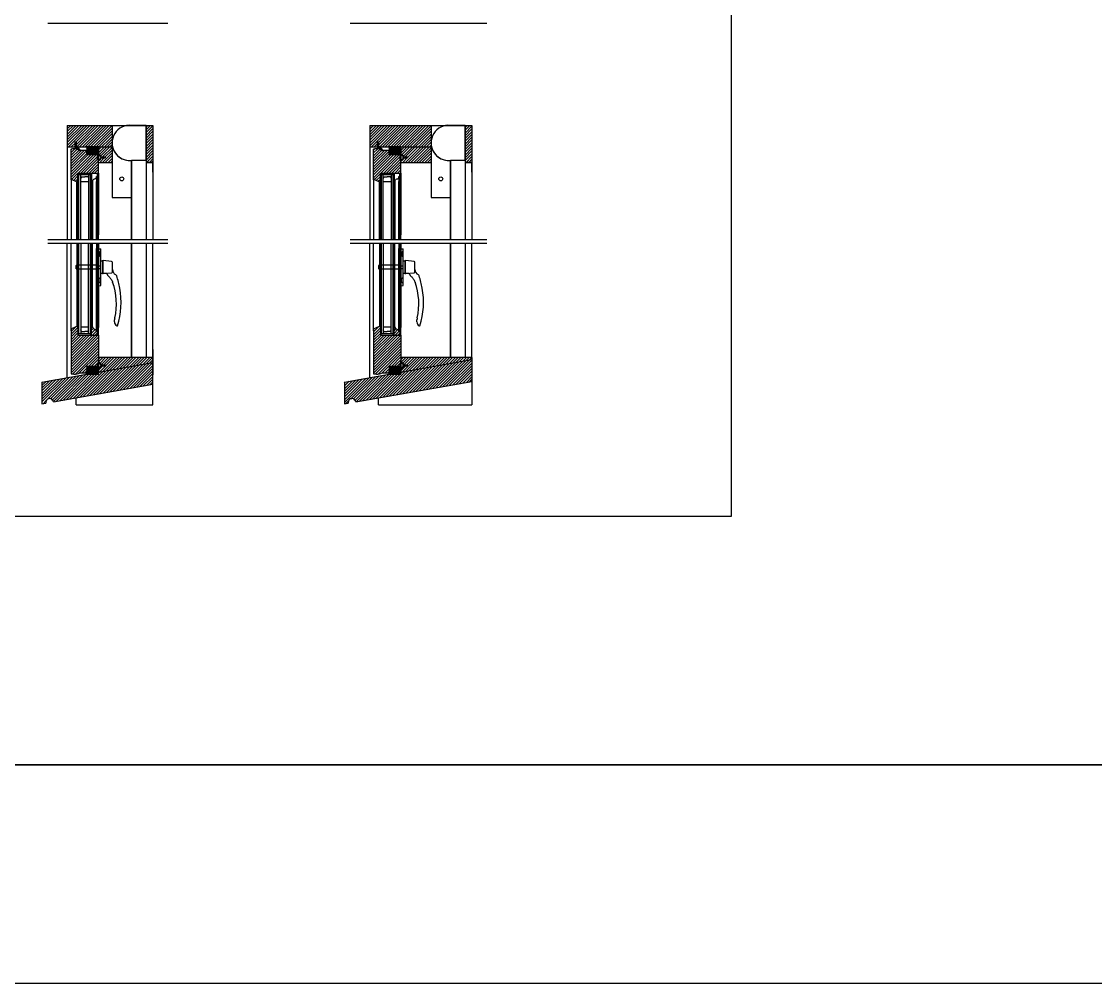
# Model space of a CAD drawing. Header units: inches. Extents: x 1985 to 11287, y 379 to 3234.
# Drawn here: x 9020.8 to 9089.8, y 1326.4 to 1388.2 of the extents above; entities that cross this region are included whole.
import ezdxf

# ---------------------------------------------------------------- set-up
doc = ezdxf.new("R2010")
doc.units = ezdxf.units.IN
doc.header["$MEASUREMENT"] = 0
for name, color, linetype in [('glass 99', 6, 'CONTINUOUS'), ('glazing tape 99', 7, 'CONTINUOUS'), ('hardware 99', 94, 'CONTINUOUS'), ('hatch 99', 1, 'CONTINUOUS'), ('screen 99', 4, 'CONTINUOUS'), ('separation 99', 3, 'CONTINUOUS'), ('weatherstripping 99', 5, 'CONTINUOUS'), ('wood detail 99', 7, 'CONTINUOUS')]:
    doc.layers.add(name, color=color, linetype=linetype)
pattern_1 = [(45, (8666.90684, 1326.85554), (-0.088388348, 0.088388348), [])]

msp = doc.modelspace()

# ---------------------------------------------------------------- hatches: boundary and pattern name
at = {"layer": 'glazing tape 99'}
h = msp.add_hatch(color=256, dxfattribs=at)
h.paths.add_polyline_path([(9025.276099, 1377.884558), (9025.338599, 1377.884558), (9025.338599, 1378.384558), (9025.276099, 1378.384558), (9025.276099, 1378.326572)])
h.paths.add_polyline_path([(9024.526099, 1378.326572), (9024.526099, 1378.357758), (9024.463599, 1378.357758), (9024.463599, 1377.884558), (9024.463599, 1377.857758), (9024.526099, 1377.857758)])
h = msp.add_hatch(color=256, dxfattribs=at)
h.paths.add_polyline_path([(9044.692687, 1377.884558), (9044.755187, 1377.884558), (9044.755187, 1378.384558), (9044.692687, 1378.384558), (9044.692687, 1378.326572)])
h.paths.add_polyline_path([(9043.942687, 1378.326572), (9043.942687, 1378.357758), (9043.880187, 1378.357758), (9043.880187, 1377.884558), (9043.880187, 1377.857758), (9043.942687, 1377.857758)])
h = msp.add_hatch(color=256, dxfattribs=at)
h.paths.add_polyline_path([(9025.276099, 1368.113327), (9025.276099, 1368.055341), (9025.338599, 1368.055341), (9025.338599, 1368.555341), (9025.276099, 1368.555341)])
h.paths.add_polyline_path([(9024.526099, 1368.582141), (9024.463599, 1368.582141), (9024.463599, 1368.555341), (9024.463599, 1368.082141), (9024.526099, 1368.082141), (9024.526099, 1368.113327)])
h = msp.add_hatch(color=256, dxfattribs=at)
h.paths.add_polyline_path([(9044.692687, 1368.113327), (9044.692687, 1368.055341), (9044.755187, 1368.055341), (9044.755187, 1368.555341), (9044.692687, 1368.555341)])
h.paths.add_polyline_path([(9043.942687, 1368.582141), (9043.880187, 1368.582141), (9043.880187, 1368.555341), (9043.880187, 1368.082141), (9043.942687, 1368.082141), (9043.942687, 1368.113327)])
at = {"layer": 'hardware 99'}
h = msp.add_hatch(dxfattribs=at)
h.set_pattern_fill('HONEY', color=256, scale=0.25, style=0)
h.set_pattern_definition([(0, (9195.81786, 2889.93651), (0.046875, 0.02706329375), [0.03125, -0.0625]), (120, (9195.81786, 2889.93651), (-0.0468749999, 0.02706329393), [0.03125, -0.0625]), (60, (9195.81786, 2889.93651), (1e-10, 0.0541265877), [-0.0625, 0.03125])])
h.paths.add_polyline_path([(9025.776099, 1379.607758), (9025.776099, 1380.107758), (9025.026099, 1380.107758), (9025.026099, 1379.607758)])
h = msp.add_hatch(dxfattribs=at)
h.set_pattern_fill('HONEY', color=256, scale=0.25, style=0)
h.set_pattern_definition([(0, (9215.234448, 2889.93651), (0.046875, 0.02706329375), [0.03125, -0.0625]), (120, (9215.234448, 2889.93651), (-0.0468749999, 0.02706329393), [0.03125, -0.0625]), (60, (9215.234448, 2889.93651), (1e-10, 0.0541265877), [-0.0625, 0.03125])])
h.paths.add_polyline_path([(9045.192687, 1379.607758), (9045.192687, 1380.107758), (9044.442687, 1380.107758), (9044.442687, 1379.607758)])
h = msp.add_hatch(dxfattribs=at)
h.set_pattern_fill('HONEY', color=256, scale=0.25, style=0)
h.set_pattern_definition([(0, (9195.81786, 2891.528945), (0.046875, 0.02706329375), [0.03125, -0.0625]), (120, (9195.81786, 2891.528945), (-0.0468749999, 0.02706329393), [0.03125, -0.0625]), (60, (9195.81786, 2891.528945), (1e-10, 0.0541265877), [-0.0625, 0.03125])])
h.paths.add_polyline_path([(9025.026099, 1366.008465), (9025.026099, 1365.570994), (9025.026099, 1365.508465), (9025.776099, 1365.508465), (9025.776099, 1366.008465)])
h = msp.add_hatch(dxfattribs=at)
h.set_pattern_fill('HONEY', color=256, scale=0.25, style=0)
h.set_pattern_definition([(0, (9215.234448, 2891.528945), (0.046875, 0.02706329375), [0.03125, -0.0625]), (120, (9215.234448, 2891.528945), (-0.0468749999, 0.02706329393), [0.03125, -0.0625]), (60, (9215.234448, 2891.528945), (1e-10, 0.0541265877), [-0.0625, 0.03125])])
h.paths.add_polyline_path([(9044.442687, 1366.008465), (9044.442687, 1365.570994), (9044.442687, 1365.508465), (9045.192687, 1365.508465), (9045.192687, 1366.008465)])
at = {"layer": 'hatch 99'}
h = msp.add_hatch(dxfattribs=at)
h.set_pattern_fill('ANSI31', color=256, style=0)
h.set_pattern_definition(pattern_1)
h.paths.add_polyline_path([(9026.651099, 1381.482758), (9023.776099, 1381.482758), (9023.776099, 1380.107758), (9024.276148, 1380.107758), (9024.276148, 1380.420258), (9024.346148, 1380.420258), (9024.346148, 1380.107758), (9024.588599, 1380.107758), (9026.651099, 1380.107758)])
h.paths.add_polyline_path([(9025.776099, 1379.607758), (9025.026099, 1379.607758), (9025.026099, 1379.899087), (9024.588245, 1379.899087, 0.142706122), (9024.204175, 1379.981154, 0.03515242), (9024.026099, 1379.964375), (9024.026099, 1378.018472), (9024.401099, 1377.857758), (9024.463599, 1377.857758), (9024.463599, 1377.884558), (9024.463599, 1378.420272), (9025.776099, 1378.420272)])
h.paths.add_polyline_path([(9026.651099, 1380.107758), (9025.776099, 1380.107758), (9025.776099, 1379.607758, -0.365977382), (9025.960976, 1379.451508), (9026.213599, 1379.451508), (9026.213599, 1379.389008), (9025.960976, 1379.389008, -0.365977382), (9025.776099, 1379.232758), (9025.776099, 1379.107758), (9026.651099, 1379.107758)])
h.paths.add_polyline_path([(9029.276099, 1381.482758), (9028.838599, 1381.482758), (9028.838599, 1379.107758), (9029.276099, 1379.107758)])
h = msp.add_hatch(dxfattribs=at)
h.set_pattern_fill('ANSI31', color=256, style=0)
h.set_pattern_definition(pattern_1)
h.paths.add_polyline_path([(9047.130187, 1381.482758), (9043.192687, 1381.482758), (9043.192687, 1380.107758), (9043.692736, 1380.107758), (9043.692736, 1380.420258), (9043.762736, 1380.420258), (9043.762736, 1380.107758), (9044.005187, 1380.107758), (9047.130187, 1380.107758)])
h.paths.add_polyline_path([(9047.130187, 1380.107758), (9045.192687, 1380.107758), (9045.192687, 1379.607758, -0.365977382), (9045.377564, 1379.451508), (9045.630187, 1379.451508), (9045.630187, 1379.389008), (9045.377564, 1379.389008, -0.365977382), (9045.192687, 1379.232758), (9045.192687, 1379.107758), (9047.130187, 1379.107758)])
h.paths.add_polyline_path([(9045.192687, 1379.607758), (9044.442687, 1379.607758), (9044.442687, 1379.899087), (9044.004833, 1379.899087, 0.142706122), (9043.620763, 1379.981154, 0.03515242), (9043.442687, 1379.964375), (9043.442687, 1378.018472), (9043.817687, 1377.857758), (9043.880187, 1377.857758), (9043.880187, 1377.884558), (9043.880187, 1378.420272), (9045.192687, 1378.420272)])
h.paths.add_polyline_path([(9049.755187, 1381.482758), (9049.317687, 1381.482758), (9049.317687, 1379.107758), (9049.755187, 1379.107758)])
h = msp.add_hatch(dxfattribs=at)
h.set_pattern_fill('ANSI31', color=256, style=0)
h.set_pattern_definition(pattern_1)
h.paths.add_polyline_path([(9025.713599, 1368.242841), (9025.651099, 1368.242841), (9025.651099, 1368.255964, 0.350781059), (9025.526099, 1368.399091, -0.375199902), (9025.401099, 1368.555341), (9025.338599, 1368.555341), (9025.338599, 1368.511261), (9025.338599, 1368.019627), (9025.713599, 1368.019627)], flags=17)
h.paths.add_polyline_path([(9025.776099, 1368.019627), (9024.463599, 1368.019627), (9024.463599, 1368.555341), (9024.463599, 1368.582141), (9024.401099, 1368.582141), (9024.026099, 1368.421427), (9024.026099, 1368.413061), (9024.026099, 1368.29699), (9024.026099, 1365.538524, 0.035496617), (9024.205903, 1365.521457, 0.14001716), (9024.593133, 1365.603529), (9025.026099, 1365.603529), (9025.026099, 1366.008465), (9025.776099, 1366.008465), (9025.776099, 1366.39073)])
h.paths.add_polyline_path([(9029.276099, 1366.257857), (9029.276099, 1366.57823), (9025.776099, 1366.57823), (9025.776099, 1366.26573, -0.365977382), (9025.960976, 1366.10948), (9026.213599, 1366.10948), (9026.213599, 1366.04698), (9025.960976, 1366.04698, -0.365977382), (9025.776099, 1365.89073), (9025.776099, 1365.640712)])
h.paths.add_polyline_path([(9029.276099, 1365.464385), (9029.276099, 1366.257857), (9025.776099, 1365.640712), (9025.776099, 1365.570994), (9025.776099, 1365.508465), (9025.026089, 1365.508465), (9022.151099, 1365.001527), (9022.151099, 1363.605315), (9022.395159, 1363.64835, -1), (9022.887563, 1363.735174), (9029.276099, 1364.861645)])
h = msp.add_hatch(dxfattribs=at)
h.set_pattern_fill('ANSI31', color=256, style=0)
h.set_pattern_definition(pattern_1)
h.paths.add_polyline_path([(9045.130187, 1368.242841), (9045.067687, 1368.242841), (9045.067687, 1368.255964, 0.350781059), (9044.942687, 1368.399091, -0.375199902), (9044.817687, 1368.555341), (9044.755187, 1368.555341), (9044.755187, 1368.511261), (9044.755187, 1368.019627), (9045.130187, 1368.019627)], flags=17)
h.paths.add_polyline_path([(9045.192687, 1368.019627), (9043.880187, 1368.019627), (9043.880187, 1368.555341), (9043.880187, 1368.582141), (9043.817687, 1368.582141), (9043.442687, 1368.421427), (9043.442687, 1368.413061), (9043.442687, 1368.29699), (9043.442687, 1365.538524, 0.035496617), (9043.622491, 1365.521457, 0.14001716), (9044.009721, 1365.603529), (9044.442687, 1365.603529), (9044.442687, 1366.008465), (9045.192687, 1366.008465), (9045.192687, 1366.39073)])
h.paths.add_polyline_path([(9049.755187, 1366.445204), (9049.755187, 1366.57823), (9045.192687, 1366.57823), (9045.192687, 1366.26573, -0.365977382), (9045.377564, 1366.10948), (9045.630187, 1366.10948), (9045.630187, 1366.04698), (9045.377564, 1366.04698, -0.365977382), (9045.192687, 1365.89073), (9045.192687, 1365.640712)])
h.paths.add_polyline_path([(9049.755187, 1366.445204), (9045.192687, 1365.640712), (9045.192687, 1365.570994), (9045.192687, 1365.508465), (9044.442677, 1365.508465), (9041.567687, 1365.001527), (9041.567687, 1363.605315), (9041.811747, 1363.64835, -1), (9042.304151, 1363.735174), (9049.755187, 1365.048993)])
at = {"layer": 'weatherstripping 99'}
h = msp.add_hatch(dxfattribs=at)
h.set_pattern_fill('HONEY', color=256, scale=0.25, angle=-90, style=0)
h.set_pattern_definition([(90, (8764.794803, 959.330808), (0.0270632938, 0.046875), [0.03125, -0.0625]), (330, (8764.794803, 959.330808), (0.027063294, -0.0468749999), [0.03125, -0.0625]), (30, (8764.794803, 959.330808), (0.0541265877, 1e-10), [-0.0625, 0.03125])])
h.paths.add_polyline_path([(9024.436952, 1380.101533, 0.232445164), (9024.424285, 1380.107758), (9024.354648, 1380.107758, -0.414213562), (9024.338648, 1380.123758), (9024.338648, 1380.240758), (9024.370148, 1380.313801), (9024.311273, 1380.35488, 0.153488459), (9024.302118, 1380.357758), (9024.292148, 1380.357758, 0.414213562), (9024.276148, 1380.341758), (9024.276148, 1380.054031, 0.256161577), (9024.283544, 1380.040541), (9024.559315, 1379.864666, 0.35180203), (9024.579232, 1379.866843), (9024.591198, 1379.878809, 0.377155593), (9024.592552, 1379.899897)])
h = msp.add_hatch(dxfattribs=at)
h.set_pattern_fill('HONEY', color=256, scale=0.25, angle=-90, style=0)
h.set_pattern_definition([(90, (8784.21139, 959.330808), (0.0270632938, 0.046875), [0.03125, -0.0625]), (330, (8784.21139, 959.330808), (0.027063294, -0.0468749999), [0.03125, -0.0625]), (30, (8784.21139, 959.330808), (0.0541265877, 1e-10), [-0.0625, 0.03125])])
h.paths.add_polyline_path([(9043.85354, 1380.101533, 0.232445164), (9043.840873, 1380.107758), (9043.771236, 1380.107758, -0.414213562), (9043.755236, 1380.123758), (9043.755236, 1380.240758), (9043.786736, 1380.313801), (9043.727861, 1380.35488, 0.153488459), (9043.718706, 1380.357758), (9043.708736, 1380.357758, 0.414213562), (9043.692736, 1380.341758), (9043.692736, 1380.054031, 0.256161577), (9043.700132, 1380.040541), (9043.975903, 1379.864666, 0.35180203), (9043.995821, 1379.866843), (9044.007787, 1379.878809, 0.377155593), (9044.00914, 1379.899897)])

# ---------------------------------------------------------------- linework, layer by layer
at = {"layer": 'glass 99', "color": 6}
for p, q in [((9024.526099, 1374.139898), (9024.526099, 1378.326572)), ((9024.526099, 1378.326572), (9025.276099, 1378.326572)), ((9024.651099, 1374.139898), (9024.651099, 1378.326572)), ((9024.68109, 1378.184652), (9024.651099, 1378.07687)), ((9024.651099, 1377.884558), (9025.151099, 1377.884558)), ((9024.68109, 1378.184652), (9024.901099, 1378.184652)), ((9025.121107, 1378.184652), (9024.901099, 1378.184652)), ((9025.121107, 1378.184652), (9025.151099, 1378.07687)), ((9025.151099, 1378.326572), (9025.151099, 1374.139898)), ((9025.276099, 1374.139898), (9025.276099, 1378.326572)), ((9043.942687, 1374.139898), (9043.942687, 1378.326572)), ((9043.942687, 1378.326572), (9044.692687, 1378.326572)), ((9044.067687, 1374.139898), (9044.067687, 1378.326572)), ((9044.097678, 1378.184652), (9044.067687, 1378.07687)), ((9044.067687, 1377.884558), (9044.567687, 1377.884558)), ((9044.097678, 1378.184652), (9044.317687, 1378.184652)), ((9044.537695, 1378.184652), (9044.317687, 1378.184652)), ((9044.537695, 1378.184652), (9044.567687, 1378.07687)), ((9044.567687, 1378.326572), (9044.567687, 1374.139898)), ((9044.692687, 1374.139898), (9044.692687, 1378.326572)), ((9024.526099, 1368.113327), (9024.526099, 1373.889898)), ((9024.651099, 1373.889898), (9024.651099, 1368.113327)), ((9025.151099, 1368.113327), (9025.151099, 1373.889898)), ((9025.276099, 1368.113327), (9025.276099, 1373.889898)), ((9043.942687, 1368.113327), (9043.942687, 1373.889898)), ((9044.067687, 1373.889898), (9044.067687, 1368.113327)), ((9044.567687, 1368.113327), (9044.567687, 1373.889898)), ((9044.692687, 1368.113327), (9044.692687, 1373.889898)), ((9024.526099, 1368.113327), (9025.276099, 1368.113327)), ((9024.651099, 1368.555341), (9025.151099, 1368.555341)), ((9024.68109, 1368.255247), (9024.651099, 1368.36303)), ((9024.68109, 1368.255247), (9024.901099, 1368.255247)), ((9025.121107, 1368.255247), (9024.901099, 1368.255247)), ((9025.121107, 1368.255247), (9025.151099, 1368.36303)), ((9043.942687, 1368.113327), (9044.692687, 1368.113327)), ((9044.067687, 1368.555341), (9044.567687, 1368.555341)), ((9044.097678, 1368.255247), (9044.067687, 1368.36303)), ((9044.097678, 1368.255247), (9044.317687, 1368.255247)), ((9044.537695, 1368.255247), (9044.317687, 1368.255247)), ((9044.537695, 1368.255247), (9044.567687, 1368.36303))]:
    msp.add_line(p, q, dxfattribs=at)
at = {"layer": 'hardware 99'}
for p, q in [((9025.776099, 1380.107758), (9025.026099, 1380.107758)), ((9025.026099, 1380.107758), (9025.026099, 1379.607758)), ((9025.776099, 1379.607758), (9025.776099, 1380.107758)), ((9045.192687, 1380.107758), (9044.442687, 1380.107758)), ((9044.442687, 1380.107758), (9044.442687, 1379.607758)), ((9045.192687, 1379.607758), (9045.192687, 1380.107758)), ((9025.026099, 1379.607758), (9025.776099, 1379.607758)), ((9044.442687, 1379.607758), (9045.192687, 1379.607758)), ((9025.776099, 1373.56704), (9025.932099, 1373.558864)), ((9025.776099, 1373.515209), (9025.776099, 1373.56704)), ((9025.932099, 1373.513759), (9025.932099, 1373.558864)), ((9045.192687, 1373.56704), (9045.348687, 1373.558864)), ((9045.192687, 1373.515209), (9045.192687, 1373.56704)), ((9045.348687, 1373.513759), (9045.348687, 1373.558864)), ((9025.776099, 1372.458255), (9025.776099, 1373.515209)), ((9025.776099, 1373.32604), (9025.820513, 1373.32604)), ((9025.820513, 1373.12504), (9025.776099, 1373.12504)), ((9025.820513, 1373.32604), (9025.932099, 1373.42304)), ((9025.820513, 1373.32604), (9025.820513, 1373.12504)), ((9025.820513, 1373.12504), (9025.932099, 1373.02804)), ((9025.932099, 1372.490759), (9025.932099, 1373.513759)), ((9045.192687, 1372.458255), (9045.192687, 1373.515209)), ((9045.192687, 1373.32604), (9045.237101, 1373.32604)), ((9045.237101, 1373.12504), (9045.192687, 1373.12504)), ((9045.237101, 1373.32604), (9045.348687, 1373.42304)), ((9045.237101, 1373.32604), (9045.237101, 1373.12504)), ((9045.237101, 1373.12504), (9045.348687, 1373.02804)), ((9045.348687, 1372.490759), (9045.348687, 1373.513759)), ((9024.359099, 1372.495413), (9024.392308, 1372.525921)), ((9024.359099, 1372.282428), (9024.359099, 1372.495413)), ((9024.359099, 1372.282428), (9024.392308, 1372.251921)), ((9024.392308, 1372.251921), (9024.392308, 1372.525921)), ((9024.392308, 1372.525921), (9025.651099, 1372.525921)), ((9025.651099, 1372.251921), (9024.392308, 1372.251921)), ((9025.651099, 1372.593609), (9025.685184, 1372.624921)), ((9025.651099, 1372.184232), (9025.651099, 1372.593609)), ((9025.651099, 1372.184232), (9025.685184, 1372.152921)), ((9025.685184, 1372.152921), (9025.685184, 1372.624921)), ((9025.685184, 1372.624921), (9025.776099, 1372.624921)), ((9025.776099, 1372.152921), (9025.776099, 1372.624921)), ((9025.776099, 1372.173921), (9025.776099, 1372.603921)), ((9025.776099, 1372.458255), (9025.932099, 1372.456806)), ((9025.776099, 1372.300824), (9025.776099, 1372.458255)), ((9025.776099, 1372.458255), (9025.932099, 1372.456806)), ((9025.776099, 1372.300824), (9025.932099, 1372.302273)), ((9025.776099, 1372.300824), (9025.932099, 1372.302273)), ((9025.776099, 1371.24387), (9025.776099, 1372.300824)), ((9025.932099, 1372.456806), (9025.932099, 1372.490759)), ((9025.932099, 1372.302273), (9025.932099, 1372.456806)), ((9025.932099, 1372.26832), (9025.932099, 1372.302273)), ((9025.932099, 1371.24532), (9025.932099, 1372.26832)), ((9025.962099, 1372.78554), (9026.027099, 1372.78554)), ((9026.057099, 1372.37954), (9026.055654, 1372.37954)), ((9026.057099, 1372.766933), (9026.057099, 1372.010908)), ((9026.057099, 1372.014171), (9026.057099, 1372.763671)), ((9026.057099, 1372.37954), (9026.057099, 1372.75554)), ((9026.057099, 1372.37954), (9026.057099, 1372.380262)), ((9026.057099, 1372.00354), (9026.057099, 1372.37954)), ((9026.625502, 1372.751311), (9026.091075, 1372.798067)), ((9026.682074, 1372.089224), (9026.682099, 1372.689547)), ((9043.775687, 1372.495413), (9043.808896, 1372.525921)), ((9043.775687, 1372.282428), (9043.775687, 1372.495413)), ((9043.775687, 1372.282428), (9043.808896, 1372.251921)), ((9043.808896, 1372.251921), (9043.808896, 1372.525921)), ((9043.808896, 1372.525921), (9045.067687, 1372.525921)), ((9045.067687, 1372.251921), (9043.808896, 1372.251921)), ((9045.067687, 1372.593609), (9045.101772, 1372.624921)), ((9045.067687, 1372.184232), (9045.067687, 1372.593609)), ((9045.067687, 1372.184232), (9045.101772, 1372.152921)), ((9045.101772, 1372.152921), (9045.101772, 1372.624921)), ((9045.101772, 1372.624921), (9045.192687, 1372.624921)), ((9045.192687, 1372.152921), (9045.192687, 1372.624921)), ((9045.192687, 1372.173921), (9045.192687, 1372.603921)), ((9045.192687, 1372.458255), (9045.348687, 1372.456806)), ((9045.192687, 1372.300824), (9045.192687, 1372.458255)), ((9045.192687, 1372.458255), (9045.348687, 1372.456806)), ((9045.192687, 1372.300824), (9045.348687, 1372.302273)), ((9045.192687, 1372.300824), (9045.348687, 1372.302273)), ((9045.192687, 1371.24387), (9045.192687, 1372.300824)), ((9045.348687, 1372.456806), (9045.348687, 1372.490759)), ((9045.348687, 1372.302273), (9045.348687, 1372.456806)), ((9045.348687, 1372.26832), (9045.348687, 1372.302273)), ((9045.348687, 1371.24532), (9045.348687, 1372.26832)), ((9045.378687, 1372.78554), (9045.443687, 1372.78554)), ((9045.473687, 1372.37954), (9045.472243, 1372.37954)), ((9045.473687, 1372.766933), (9045.473687, 1372.010908)), ((9045.473687, 1372.014171), (9045.473687, 1372.763671)), ((9045.473687, 1372.37954), (9045.473687, 1372.75554)), ((9045.473687, 1372.37954), (9045.473687, 1372.380262)), ((9045.473687, 1372.00354), (9045.473687, 1372.37954)), ((9046.04209, 1372.751311), (9045.507664, 1372.798067)), ((9046.098662, 1372.089224), (9046.098687, 1372.689547)), ((9025.776099, 1372.152921), (9025.685184, 1372.152921)), ((9025.820513, 1371.63404), (9025.776099, 1371.63404)), ((9025.820513, 1371.63404), (9025.932099, 1371.73104)), ((9025.820513, 1371.43304), (9025.820513, 1371.63404)), ((9026.027099, 1371.97354), (9025.962099, 1371.97354)), ((9026.310113, 1371.980175), (9026.088425, 1371.979655)), ((9026.090761, 1371.982185), (9026.629329, 1372.023826)), ((9045.192687, 1372.152921), (9045.101772, 1372.152921)), ((9045.237101, 1371.63404), (9045.192687, 1371.63404)), ((9045.237101, 1371.63404), (9045.348687, 1371.73104)), ((9045.237101, 1371.43304), (9045.237101, 1371.63404)), ((9045.443687, 1371.97354), (9045.378687, 1371.97354)), ((9045.726701, 1371.980175), (9045.505013, 1371.979655)), ((9045.507349, 1371.982185), (9046.045918, 1372.023826)), ((9025.776099, 1371.43304), (9025.820513, 1371.43304)), ((9025.776099, 1371.19204), (9025.776099, 1371.24387)), ((9025.776099, 1371.19204), (9025.932099, 1371.200215)), ((9025.820513, 1371.43304), (9025.932099, 1371.33604)), ((9025.932099, 1371.200215), (9025.932099, 1371.24532)), ((9045.192687, 1371.43304), (9045.237101, 1371.43304)), ((9045.192687, 1371.19204), (9045.192687, 1371.24387)), ((9045.192687, 1371.19204), (9045.348687, 1371.200215)), ((9045.237101, 1371.43304), (9045.348687, 1371.33604)), ((9045.348687, 1371.200215), (9045.348687, 1371.24532)), ((9026.807099, 1368.86954), (9026.808331, 1368.98899)), ((9026.807099, 1368.86954), (9026.807099, 1368.86954)), ((9046.223687, 1368.86954), (9046.224919, 1368.98899)), ((9046.223687, 1368.86954), (9046.223687, 1368.86954)), ((9026.957069, 1368.604039), (9026.957036, 1368.604059)), ((9026.969267, 1368.59983), (9026.957326, 1368.603884)), ((9046.373657, 1368.604039), (9046.373624, 1368.604059)), ((9046.385855, 1368.59983), (9046.373914, 1368.603884)), ((9025.776099, 1366.008465), (9025.026099, 1366.008465)), ((9025.026099, 1366.008465), (9025.026099, 1365.508465)), ((9025.776099, 1365.508465), (9025.776099, 1366.008465)), ((9025.776099, 1365.508465), (9025.776099, 1366.008439)), ((9045.192687, 1366.008465), (9044.442687, 1366.008465)), ((9044.442687, 1366.008465), (9044.442687, 1365.508465)), ((9045.192687, 1365.508465), (9045.192687, 1366.008465)), ((9045.192687, 1365.508465), (9045.192687, 1366.008439)), ((9025.776099, 1365.508465), (9025.026099, 1365.508465)), ((9025.026099, 1365.508465), (9025.776099, 1365.508465)), ((9045.192687, 1365.508465), (9044.442687, 1365.508465)), ((9044.442687, 1365.508465), (9045.192687, 1365.508465))]:
    msp.add_line(p, q, dxfattribs=at)
at = {"layer": 'hardware 99', "flags": 128}
for points in [[(9026.310113, 1371.980175), (9026.321447, 1371.948114), (9026.328087, 1371.934056), (9026.335407, 1371.920083), (9026.345877, 1371.901981), (9026.356809, 1371.884839), (9026.368024, 1371.868726), (9026.385029, 1371.846379), (9026.401702, 1371.826228), (9026.420624, 1371.804898), (9026.444432, 1371.779588), (9026.473432, 1371.749819), (9026.506643, 1371.715494), (9026.540274, 1371.678611), (9026.573446, 1371.638164), (9026.60554, 1371.59307), (9026.635823, 1371.542832), (9026.663888, 1371.486657), (9026.677128, 1371.455664), (9026.68992, 1371.422136)], [(9026.629329, 1372.023826), (9026.640206, 1372.026129), (9026.650525, 1372.030316), (9026.65991, 1372.036236), (9026.66802, 1372.043673), (9026.674558, 1372.052356), (9026.679286, 1372.061967), (9026.682032, 1372.072158), (9026.682074, 1372.089224)], [(9045.726701, 1371.980175), (9045.738035, 1371.948114), (9045.744675, 1371.934056), (9045.751995, 1371.920083), (9045.762465, 1371.901981), (9045.773397, 1371.884839), (9045.784612, 1371.868726), (9045.801617, 1371.846379), (9045.81829, 1371.826228), (9045.837213, 1371.804898), (9045.86102, 1371.779588), (9045.89002, 1371.749819), (9045.923231, 1371.715494), (9045.956862, 1371.678611), (9045.990034, 1371.638164), (9046.022128, 1371.59307), (9046.052411, 1371.542832), (9046.080477, 1371.486657), (9046.093716, 1371.455664), (9046.106508, 1371.422136)], [(9046.045918, 1372.023826), (9046.056794, 1372.026129), (9046.067113, 1372.030316), (9046.076498, 1372.036236), (9046.084608, 1372.043673), (9046.091146, 1372.052356), (9046.095874, 1372.061967), (9046.09862, 1372.072158), (9046.098662, 1372.089224)]]:
    msp.add_lwpolyline(points, dxfattribs=at)
at = {"layer": 'hardware 99'}
for centre, radius, start, end in [((9025.962099, 1372.81554), 0.03, 180, 270), ((9026.027099, 1372.75554), 0.03, 0, 90), ((9026.088352, 1372.766933), 0.031253, 85, 180), ((9026.620099, 1372.689547), 0.062, 359.99999937, 85.0000045), ((9027.057099, 1372.22954), 0.375, 181.06138444, 241.52548014), ((9045.378687, 1372.81554), 0.03, 180, 270), ((9045.443687, 1372.75554), 0.03, 0, 90), ((9045.50494, 1372.766933), 0.031253, 85, 180), ((9046.036687, 1372.689547), 0.062, 359.99999937, 85.0000045), ((9046.473687, 1372.22954), 0.375, 181.06138444, 241.52548014), ((9025.962099, 1371.94354), 0.03, 90, 180), ((9026.027099, 1372.00354), 0.03, 270, 0), ((9026.088352, 1372.013345), 0.031253, 180, 274.42126925), ((9026.088352, 1372.010908), 0.031253, 180, 270.13439667), ((9026.807265, 1371.767765), 0.150023, 17.50428082, 61.61091826), ((9021.030364, 1369.905064), 6.219648, 10.45102236, 17.86519093), ((9045.378687, 1371.94354), 0.03, 90, 180), ((9045.443687, 1372.00354), 0.03, 270, 0), ((9045.50494, 1372.013345), 0.031253, 180, 274.42126925), ((9045.50494, 1372.010908), 0.031253, 180, 270.13439667), ((9046.223853, 1371.767765), 0.150023, 17.50428082, 61.61091826), ((9040.446952, 1369.905064), 6.219648, 10.45102236, 17.86519093), ((9022.813647, 1370.030222), 4.118606, 347.23157435, 19.75249459), ((9022.27605, 1370.116628), 4.956536, 342.43227792, 10.65866775), ((9042.230235, 1370.030222), 4.118606, 347.23157435, 19.75249459), ((9041.692638, 1370.116628), 4.956536, 342.43227792, 10.65866775), ((9027.11711, 1368.869546), 0.310011, 180.0011689, 238.91417737), ((9027.48495, 1368.9423), 0.678228, 164.81403989, 176.05257167), ((9046.533698, 1368.869546), 0.310011, 180.0011689, 238.91417737), ((9046.901538, 1368.9423), 0.678228, 164.81403989, 176.05257167), ((9026.972799, 1368.629586), 0.03, 263.39884181, 342.16290226), ((9046.389387, 1368.629586), 0.03, 263.39884181, 342.16290226)]:
    msp.add_arc(centre, radius, start, end, dxfattribs=at)
at = {"layer": 'screen 99'}
for p, q in [((9028.838599, 1381.482758), (9027.901099, 1381.482758)), ((9028.838599, 1379.232758), (9028.838599, 1381.482758)), ((9049.317687, 1381.482758), (9048.380187, 1381.482758)), ((9049.317687, 1379.232758), (9049.317687, 1381.482758)), ((9028.838599, 1379.232758), (9027.901099, 1379.232758)), ((9027.901099, 1374.139898), (9027.901099, 1379.232758)), ((9028.838599, 1379.232758), (9028.838599, 1374.139898)), ((9049.317687, 1379.232758), (9048.380187, 1379.232758)), ((9048.380187, 1374.139898), (9048.380187, 1379.232758)), ((9049.317687, 1379.232758), (9049.317687, 1374.139898)), ((9027.901099, 1366.57823), (9027.901099, 1373.889898)), ((9028.838599, 1373.889898), (9028.838599, 1366.57823)), ((9048.380187, 1366.57823), (9048.380187, 1373.889898)), ((9049.317687, 1373.889898), (9049.317687, 1366.57823))]:
    msp.add_line(p, q, dxfattribs=at)
for centre in [(9027.782349, 1380.357758), (9048.261437, 1380.357758)]:
    msp.add_arc(centre, 1.13125, 83.97442499, 276.02557501, dxfattribs=at)
at = {"layer": 'separation 99'}
for points in [[(8840.122035, 2103.669696), (9954.635727, 2103.669696), (9954.635727, 1326.396456), (8840.122035, 1326.396456)], [(8849.299532, 2093.486824), (9941.56161, 2093.486824), (9941.56161, 1340.434269), (8849.299532, 1340.434269)], [(8870.077342, 1422.121354), (9066.39145, 1422.121354), (9066.39145, 1356.36647), (8870.077342, 1356.36647)], [(8849.299532, 1340.434269), (9943.300488, 1340.434269), (9943.300488, 1340.434269), (8849.299532, 1340.434269)]]:
    msp.add_lwpolyline(points, close=True, dxfattribs=at)
at = {"layer": 'weatherstripping 99'}
for p, q in [((9024.276148, 1380.341758), (9024.276148, 1380.054031)), ((9024.559315, 1379.864666), (9024.283544, 1380.040541)), ((9024.292148, 1380.357758), (9024.302118, 1380.357758)), ((9024.311273, 1380.35488), (9024.370148, 1380.313801)), ((9024.370148, 1380.313801), (9024.338648, 1380.240758)), ((9024.338648, 1380.240758), (9024.338648, 1380.123758)), ((9024.424285, 1380.107758), (9024.354648, 1380.107758)), ((9024.436952, 1380.101533), (9024.592552, 1379.899897)), ((9024.579232, 1379.866843), (9024.591198, 1379.878809)), ((9043.692736, 1380.341758), (9043.692736, 1380.054031)), ((9043.975903, 1379.864666), (9043.700132, 1380.040541)), ((9043.708736, 1380.357758), (9043.718706, 1380.357758)), ((9043.727861, 1380.35488), (9043.786736, 1380.313801)), ((9043.786736, 1380.313801), (9043.755236, 1380.240758)), ((9043.755236, 1380.240758), (9043.755236, 1380.123758)), ((9043.840873, 1380.107758), (9043.771236, 1380.107758)), ((9043.85354, 1380.101533), (9044.00914, 1379.899897)), ((9043.995821, 1379.866843), (9044.007787, 1379.878809)), ((9026.213599, 1379.420258), (9025.932349, 1379.420258)), ((9045.630187, 1379.420258), (9045.348937, 1379.420258)), ((9026.213599, 1366.07823), (9025.932349, 1366.07823)), ((9045.630187, 1366.07823), (9045.348937, 1366.07823))]:
    msp.add_line(p, q, dxfattribs=at)
for centre, radius, start, end in [((9024.292148, 1380.341758), 0.016, 90, 180), ((9024.292148, 1380.054031), 0.016, 180, 237.47209795), ((9024.302118, 1380.341758), 0.016, 55.09543751, 90), ((9024.354648, 1380.123758), 0.016, 180, 270), ((9024.424285, 1380.091758), 0.016, 37.65699188, 90), ((9024.567919, 1379.878156), 0.016, 237.47209795, 315), ((9024.579885, 1379.890122), 0.016, 315, 37.65699188), ((9043.708736, 1380.341758), 0.016, 90, 180), ((9043.708736, 1380.054031), 0.016, 180, 237.47209795), ((9043.718706, 1380.341758), 0.016, 55.09543751, 90), ((9043.771236, 1380.123758), 0.016, 180, 270), ((9043.840873, 1380.091758), 0.016, 37.65699188, 90), ((9043.984507, 1379.878156), 0.016, 237.47209795, 315), ((9043.996473, 1379.890122), 0.016, 315, 37.65699188), ((9025.945486, 1379.420258), 0.25, 150.08871422, 209.91128578), ((9025.782961, 1379.513756), 0.0625, 85.80195244, 150.08871422), ((9025.782961, 1379.32676), 0.0625, 209.91128578, 274.19804756), ((9025.776099, 1379.420258), 0.15625, 274.19804756, 85.80195244), ((9045.362074, 1379.420258), 0.25, 150.08871422, 209.91128578), ((9045.19955, 1379.513756), 0.0625, 85.80195244, 150.08871422), ((9045.19955, 1379.32676), 0.0625, 209.91128578, 274.19804756), ((9045.192687, 1379.420258), 0.15625, 274.19804756, 85.80195244), ((9025.945486, 1366.07823), 0.25, 150.08871422, 209.91128578), ((9025.782961, 1366.171728), 0.0625, 85.80195244, 150.08871422), ((9025.776099, 1366.07823), 0.15625, 274.19804756, 85.80195244), ((9045.362074, 1366.07823), 0.25, 150.08871422, 209.91128578), ((9045.19955, 1366.171728), 0.0625, 85.80195244, 150.08871422), ((9045.192687, 1366.07823), 0.15625, 274.19804756, 85.80195244), ((9025.782961, 1365.984731), 0.0625, 209.91128578, 274.19804756), ((9045.19955, 1365.984731), 0.0625, 209.91128578, 274.19804756)]:
    msp.add_arc(centre, radius, start, end, dxfattribs=at)
at = {"layer": 'wood detail 99'}
for p, q in [((9030.234767, 1388.025433), (9022.530328, 1388.025433)), ((9050.713855, 1388.025433), (9041.946916, 1388.025433)), ((9023.776099, 1381.482758), (9023.776099, 1380.107758)), ((9023.776099, 1381.482758), (9029.276099, 1381.482758)), ((9026.651099, 1381.482758), (9026.651099, 1379.107758)), ((9028.838599, 1381.482758), (9028.838599, 1374.139898)), ((9029.276099, 1381.482758), (9029.276099, 1379.107758)), ((9029.276099, 1381.482758), (9029.276099, 1379.107758)), ((9043.192687, 1381.482758), (9043.192687, 1380.107758)), ((9043.192687, 1381.482758), (9049.755187, 1381.482758)), ((9047.130187, 1381.482758), (9047.130187, 1379.107758)), ((9049.317687, 1381.482758), (9049.317687, 1374.139898)), ((9049.755187, 1381.482758), (9049.755187, 1379.107758)), ((9049.755187, 1381.482758), (9049.755187, 1379.107758)), ((9023.776099, 1380.107758), (9023.776099, 1374.139898)), ((9023.776099, 1380.107758), (9024.276148, 1380.107758)), ((9024.026099, 1377.982758), (9024.026099, 1379.964092)), ((9024.276148, 1380.107758), (9024.276148, 1380.420258)), ((9024.276148, 1380.420258), (9024.346148, 1380.420258)), ((9024.346148, 1380.420258), (9024.346148, 1380.107758)), ((9024.346148, 1380.107758), (9024.588599, 1380.107758)), ((9024.588245, 1379.899087), (9025.026099, 1379.899087)), ((9024.588599, 1380.107758), (9026.651099, 1380.107758)), ((9025.026099, 1379.607758), (9025.026099, 1379.899087)), ((9025.776099, 1380.107758), (9025.776099, 1379.232758)), ((9025.776099, 1378.420272), (9025.776099, 1379.899087)), ((9026.651099, 1380.107758), (9026.679069, 1380.107758)), ((9043.192687, 1380.107758), (9043.192687, 1374.139898)), ((9043.192687, 1380.107758), (9043.692736, 1380.107758)), ((9043.442687, 1377.982758), (9043.442687, 1379.964092)), ((9043.692736, 1380.107758), (9043.692736, 1380.420258)), ((9043.692736, 1380.420258), (9043.762736, 1380.420258)), ((9043.762736, 1380.420258), (9043.762736, 1380.107758)), ((9043.762736, 1380.107758), (9044.005187, 1380.107758)), ((9044.004833, 1379.899087), (9044.442687, 1379.899087)), ((9044.005187, 1380.107758), (9047.130187, 1380.107758)), ((9044.442687, 1379.607758), (9044.442687, 1379.899087)), ((9045.192687, 1380.107758), (9045.192687, 1379.232758)), ((9045.192687, 1378.420272), (9045.192687, 1379.899087)), ((9047.130187, 1380.107758), (9047.158157, 1380.107758)), ((9025.776099, 1379.607758), (9025.026099, 1379.607758)), ((9025.776099, 1379.107758), (9026.651099, 1379.107758)), ((9026.651099, 1379.107758), (9026.651099, 1376.857758)), ((9027.901099, 1379.232758), (9027.901099, 1374.139898)), ((9028.838599, 1379.107758), (9029.276099, 1379.107758)), ((9029.276099, 1379.107758), (9028.838599, 1379.107758)), ((9029.276099, 1379.482758), (9029.276099, 1379.107758)), ((9029.276099, 1379.107758), (9029.276099, 1374.139898)), ((9029.276099, 1378.482758), (9029.276099, 1379.107758)), ((9029.276099, 1379.107758), (9029.276099, 1374.139898)), ((9045.192687, 1379.607758), (9044.442687, 1379.607758)), ((9045.192687, 1379.107758), (9047.130187, 1379.107758)), ((9047.130187, 1379.107758), (9047.130187, 1376.857758)), ((9048.380187, 1379.232758), (9048.380187, 1374.139898)), ((9049.317687, 1379.107758), (9049.755187, 1379.107758)), ((9049.755187, 1379.107758), (9049.317687, 1379.107758)), ((9049.755187, 1379.482758), (9049.755187, 1379.107758)), ((9049.755187, 1379.107758), (9049.755187, 1374.139898)), ((9049.755187, 1378.482758), (9049.755187, 1379.107758)), ((9049.755187, 1379.107758), (9049.755187, 1374.139898)), ((9024.463599, 1378.420272), (9025.776099, 1378.420272)), ((9024.463599, 1377.884558), (9024.463599, 1378.420272)), ((9025.276099, 1378.384558), (9025.338599, 1378.384558)), ((9025.276099, 1378.384558), (9025.276099, 1378.326572)), ((9025.776099, 1378.420272), (9025.776099, 1374.452437)), ((9029.276099, 1378.482758), (9029.276099, 1374.139898)), ((9043.880187, 1378.420272), (9045.192687, 1378.420272)), ((9043.880187, 1377.884558), (9043.880187, 1378.420272)), ((9044.692687, 1378.384558), (9044.755187, 1378.384558)), ((9044.692687, 1378.384558), (9044.692687, 1378.326572)), ((9045.192687, 1378.420272), (9045.192687, 1374.452437)), ((9049.755187, 1378.482758), (9049.755187, 1374.139898)), ((9024.026099, 1378.098829), (9024.026099, 1374.452437)), ((9024.026099, 1378.018472), (9024.401099, 1377.857758)), ((9024.026099, 1377.982758), (9024.026099, 1374.139898)), ((9024.401099, 1374.139898), (9024.401099, 1377.857758)), ((9024.401099, 1377.857758), (9024.526099, 1377.857758)), ((9024.463599, 1378.357758), (9024.526099, 1378.357758)), ((9024.463599, 1377.884558), (9024.463599, 1374.139898)), ((9024.526099, 1378.357758), (9024.526099, 1378.326572)), ((9025.276099, 1377.884558), (9025.401099, 1377.884558)), ((9025.338599, 1377.884558), (9025.338599, 1374.139898)), ((9025.401099, 1377.884558), (9025.401099, 1374.139898)), ((9025.651099, 1378.197058), (9025.651099, 1374.452437)), ((9025.651099, 1374.139898), (9025.651099, 1377.884558)), ((9025.713599, 1378.197058), (9025.713599, 1374.452437)), ((9025.713599, 1374.139898), (9025.713599, 1377.884558)), ((9025.776099, 1374.139898), (9025.776099, 1377.884558)), ((9043.442687, 1378.098829), (9043.442687, 1374.452437)), ((9043.442687, 1378.018472), (9043.817687, 1377.857758)), ((9043.442687, 1377.982758), (9043.442687, 1374.139898)), ((9043.817687, 1374.139898), (9043.817687, 1377.857758)), ((9043.817687, 1377.857758), (9043.942687, 1377.857758)), ((9043.880187, 1378.357758), (9043.942687, 1378.357758)), ((9043.880187, 1377.884558), (9043.880187, 1374.139898)), ((9043.942687, 1378.357758), (9043.942687, 1378.326572)), ((9044.692687, 1377.884558), (9044.817687, 1377.884558)), ((9044.755187, 1377.884558), (9044.755187, 1374.139898)), ((9044.817687, 1377.884558), (9044.817687, 1374.139898)), ((9045.067687, 1378.197058), (9045.067687, 1374.452437)), ((9045.067687, 1374.139898), (9045.067687, 1377.884558)), ((9045.130187, 1378.197058), (9045.130187, 1374.452437)), ((9045.130187, 1374.139898), (9045.130187, 1377.884558)), ((9045.192687, 1374.139898), (9045.192687, 1377.884558)), ((9026.651099, 1376.857758), (9027.901099, 1376.857758)), ((9047.130187, 1376.857758), (9048.380187, 1376.857758)), ((9030.234767, 1374.139898), (9022.530328, 1374.139898)), ((9030.234767, 1374.139898), (9022.530328, 1374.139898)), ((9030.234767, 1373.889898), (9022.530328, 1373.889898)), ((9023.776099, 1365.464385), (9023.776099, 1373.889898)), ((9024.026099, 1368.413061), (9024.026099, 1373.889898)), ((9024.026099, 1368.29699), (9024.026099, 1373.57736)), ((9024.401099, 1373.889898), (9024.401099, 1368.582141)), ((9024.463599, 1368.511261), (9024.463599, 1373.889898)), ((9025.338599, 1368.511261), (9025.338599, 1373.889898)), ((9025.401099, 1368.542219), (9025.401099, 1373.889898)), ((9025.651099, 1373.889898), (9025.651099, 1368.511261)), ((9025.651099, 1368.242841), (9025.651099, 1373.57736)), ((9025.713599, 1373.889898), (9025.713599, 1368.511261)), ((9025.713599, 1368.198761), (9025.713599, 1373.57736)), ((9025.776099, 1373.889898), (9025.776099, 1368.511261)), ((9025.776099, 1367.975547), (9025.776099, 1373.57736)), ((9027.901099, 1373.889898), (9027.901099, 1366.57823)), ((9028.838599, 1373.889898), (9028.838599, 1366.57823)), ((9029.276099, 1365.464385), (9029.276099, 1373.889898)), ((9029.276099, 1365.464385), (9029.276099, 1373.889898)), ((9050.713855, 1374.139898), (9041.946916, 1374.139898)), ((9050.713855, 1374.139898), (9041.946916, 1374.139898)), ((9050.713855, 1373.889898), (9041.946916, 1373.889898)), ((9043.192687, 1365.464385), (9043.192687, 1373.889898)), ((9043.442687, 1368.413061), (9043.442687, 1373.889898)), ((9043.442687, 1368.29699), (9043.442687, 1373.57736)), ((9043.817687, 1373.889898), (9043.817687, 1368.582141)), ((9043.880187, 1368.511261), (9043.880187, 1373.889898)), ((9044.755187, 1368.511261), (9044.755187, 1373.889898)), ((9044.817687, 1368.542219), (9044.817687, 1373.889898)), ((9045.067687, 1373.889898), (9045.067687, 1368.511261)), ((9045.067687, 1368.242841), (9045.067687, 1373.57736)), ((9045.130187, 1373.889898), (9045.130187, 1368.511261)), ((9045.130187, 1368.198761), (9045.130187, 1373.57736)), ((9045.192687, 1373.889898), (9045.192687, 1368.511261)), ((9045.192687, 1367.975547), (9045.192687, 1373.57736)), ((9048.380187, 1373.889898), (9048.380187, 1366.57823)), ((9049.317687, 1373.889898), (9049.317687, 1366.57823)), ((9049.755187, 1366.57823), (9049.755187, 1373.889898)), ((9029.276099, 1365.464385), (9029.276099, 1369.134042)), ((9029.276099, 1367.089385), (9029.276099, 1369.134042)), ((9024.026099, 1368.421427), (9024.401099, 1368.582141)), ((9024.026099, 1368.413061), (9024.026099, 1365.538524)), ((9024.401099, 1368.582141), (9024.526099, 1368.582141)), ((9024.463599, 1368.555341), (9024.463599, 1368.019627)), ((9024.463599, 1368.082141), (9024.526099, 1368.082141)), ((9024.526099, 1368.082141), (9024.526099, 1368.113327)), ((9025.276099, 1368.555341), (9025.401099, 1368.555341)), ((9025.276099, 1368.055341), (9025.276099, 1368.113327)), ((9025.276099, 1368.055341), (9025.338599, 1368.055341)), ((9043.442687, 1368.421427), (9043.817687, 1368.582141)), ((9043.442687, 1368.413061), (9043.442687, 1365.538524)), ((9043.817687, 1368.582141), (9043.942687, 1368.582141)), ((9043.880187, 1368.555341), (9043.880187, 1368.019627)), ((9043.880187, 1368.082141), (9043.942687, 1368.082141)), ((9043.942687, 1368.082141), (9043.942687, 1368.113327)), ((9044.692687, 1368.555341), (9044.817687, 1368.555341)), ((9044.692687, 1368.055341), (9044.692687, 1368.113327)), ((9044.692687, 1368.055341), (9044.755187, 1368.055341)), ((9024.463599, 1368.019627), (9025.776099, 1368.019627)), ((9025.776099, 1368.019627), (9025.776099, 1365.570994)), ((9043.880187, 1368.019627), (9045.192687, 1368.019627)), ((9045.192687, 1368.019627), (9045.192687, 1365.570994)), ((9029.276099, 1367.089385), (9029.276099, 1365.464385)), ((9025.776099, 1366.008465), (9025.026099, 1366.008465)), ((9025.026099, 1366.008465), (9025.026099, 1365.603529)), ((9029.276099, 1366.57823), (9025.776099, 1366.57823)), ((9025.776099, 1366.39073), (9025.776099, 1365.640712)), ((9025.776099, 1365.508465), (9025.776099, 1366.339385)), ((9025.776099, 1365.640712), (9029.276099, 1366.257857)), ((9029.276099, 1366.089385), (9029.276099, 1365.464385)), ((9045.192687, 1366.008465), (9044.442687, 1366.008465)), ((9044.442687, 1366.008465), (9044.442687, 1365.603529)), ((9049.755187, 1366.57823), (9045.192687, 1366.57823)), ((9045.192687, 1365.640712), (9049.755187, 1366.445204)), ((9045.192687, 1366.39073), (9045.192687, 1365.640712)), ((9045.192687, 1365.508465), (9045.192687, 1366.339385)), ((9049.755187, 1366.57823), (9049.755187, 1363.539193)), ((9022.151099, 1365.001527), (9025.026099, 1365.508467)), ((9023.776099, 1365.288058), (9023.776099, 1365.464385)), ((9024.593133, 1365.603529), (9025.026099, 1365.603529)), ((9025.026099, 1365.508465), (9025.776099, 1365.508465)), ((9029.276099, 1363.539193), (9029.276099, 1365.464385)), ((9041.567687, 1365.001527), (9044.442687, 1365.508467)), ((9043.192687, 1365.288058), (9043.192687, 1365.464385)), ((9044.009721, 1365.603529), (9044.442687, 1365.603529)), ((9044.442687, 1365.508465), (9045.192687, 1365.508465)), ((9022.151099, 1365.001527), (9022.151099, 1363.605315)), ((9022.887563, 1363.735174), (9029.276099, 1364.861645)), ((9041.567687, 1365.001527), (9041.567687, 1363.605315)), ((9042.304151, 1363.735174), (9049.755187, 1365.048993)), ((9024.338599, 1363.539193), (9024.338599, 1363.991031)), ((9043.755187, 1363.539193), (9043.755187, 1363.991031)), ((9022.151099, 1363.605315), (9022.395159, 1363.64835)), ((9024.338599, 1363.539193), (9029.276099, 1363.539193)), ((9041.567687, 1363.605315), (9041.811747, 1363.64835)), ((9043.755187, 1363.539193), (9049.755187, 1363.539193))]:
    msp.add_line(p, q, dxfattribs=at)
at = {"layer": 'wood detail 99', "color": 7}
for p, q in [((9025.960976, 1379.451508), (9026.213599, 1379.451508)), ((9025.960976, 1379.389008), (9026.213599, 1379.389008)), ((9026.213599, 1379.451508), (9026.213599, 1379.389008)), ((9045.377564, 1379.451508), (9045.630187, 1379.451508)), ((9045.377564, 1379.389008), (9045.630187, 1379.389008)), ((9045.630187, 1379.451508), (9045.630187, 1379.389008)), ((9025.960976, 1366.10948), (9026.213599, 1366.10948)), ((9025.960976, 1366.04698), (9026.213599, 1366.04698)), ((9026.213599, 1366.04698), (9026.213599, 1366.10948)), ((9045.377564, 1366.10948), (9045.630187, 1366.10948)), ((9045.377564, 1366.04698), (9045.630187, 1366.04698)), ((9045.630187, 1366.04698), (9045.630187, 1366.10948))]:
    msp.add_line(p, q, dxfattribs=at)
at = {"layer": 'wood detail 99'}
for points in [[(9025.338599, 1378.420272), (9025.338599, 1377.884558), (9025.401099, 1377.884558, -0.375199902), (9025.526099, 1378.040808, 0.375199902), (9025.651099, 1378.197058), (9025.713599, 1378.197058), (9025.713599, 1378.420272)], [(9044.755187, 1378.420272), (9044.755187, 1377.884558), (9044.817687, 1377.884558, -0.375199902), (9044.942687, 1378.040808, 0.375199902), (9045.067687, 1378.197058), (9045.130187, 1378.197058), (9045.130187, 1378.420272)], [(9025.338599, 1368.019627), (9025.338599, 1368.555341), (9025.401099, 1368.555341, 0.375199902), (9025.526099, 1368.399091, -0.375199902), (9025.651099, 1368.242841), (9025.713599, 1368.242841), (9025.713599, 1368.019627)], [(9044.755187, 1368.019627), (9044.755187, 1368.555341), (9044.817687, 1368.555341, 0.375199902), (9044.942687, 1368.399091, -0.375199902), (9045.067687, 1368.242841), (9045.130187, 1368.242841), (9045.130187, 1368.019627)]]:
    msp.add_lwpolyline(points, format="xyb", dxfattribs=at)
for centre in [(9027.276099, 1378.045258), (9047.755187, 1378.045258)]:
    msp.add_circle(centre, 0.125, dxfattribs=at)
for centre, radius, start, end in [((9024.234318, 1378.707869), 1.273642, 91.35613093, 99.40915628), ((9024.255368, 1379.280989), 0.702034, 61.69531334, 94.18180282), ((9027.782349, 1380.357758), 1.13125, 192.76745001, 276.02557501), ((9043.650906, 1378.707869), 1.273642, 91.35613093, 99.40915628), ((9043.671957, 1379.280989), 0.702034, 61.69531334, 94.18180282), ((9048.261437, 1380.357758), 1.13125, 192.76745001, 276.02557501), ((9024.236046, 1366.794742), 1.273642, 260.51205806, 268.64386907), ((9024.255853, 1366.240337), 0.720613, 266.02529678, 297.9075956), ((9043.652634, 1366.794742), 1.273642, 260.51205806, 268.64386907), ((9043.672441, 1366.240337), 0.720613, 266.02529678, 297.9075956), ((9022.641361, 1363.691762), 0.25, 10, 190), ((9042.057949, 1363.691762), 0.25, 10, 190)]:
    msp.add_arc(centre, radius, start, end, dxfattribs=at)
at = {"layer": 'wood detail 99', "color": 7}
for centre, start, end in [((9025.776099, 1379.420258), 9.59406823, 90), ((9025.776099, 1379.420258), 270, 350.40593177), ((9045.192687, 1379.420258), 9.59406823, 90), ((9045.192687, 1379.420258), 270, 350.40593177), ((9025.776099, 1366.07823), 9.59406823, 90), ((9025.776099, 1366.07823), 270, 350.40593177), ((9045.192687, 1366.07823), 9.59406823, 90), ((9045.192687, 1366.07823), 270, 350.40593177)]:
    msp.add_arc(centre, 0.1875, start, end, dxfattribs=at)

doc.saveas('drawing.dxf')
